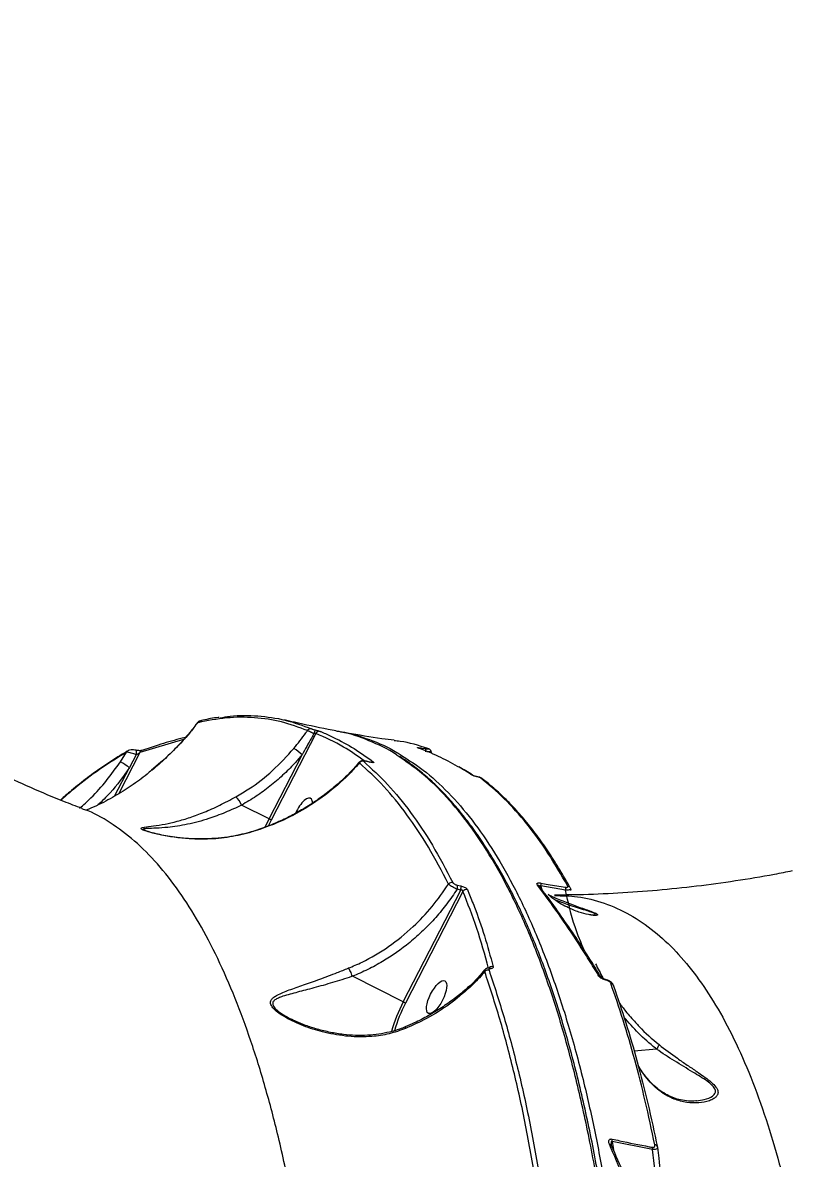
# Model space of a CAD drawing. Header units: millimetres. Extents: x -7151 to 6134, y -5040 to 5562.
# Drawn here: x -2254 to -2056.8, y -791.5 to -500.6 of the extents above; entities that cross this region are included whole.
import ezdxf

# ---------------------------------------------------------------- set-up
doc = ezdxf.new("R2010")
doc.units = ezdxf.units.MM
for name, color, linetype in [('DIKOM_ОБЪЕКТ', 7, 'Continuous'), ('DIKOM_РАЗМЕР_ЗОНА', 7, 'Continuous'), ('DIKOM_РАЗМЕР_ОБЪЕКТА', 7, 'Continuous')]:
    doc.layers.add(name, color=color, linetype=linetype)
doc.styles.add('style1', font='arial.ttf', dxfattribs={"width": 0.8})
doc.dimstyles.new('1-50', dxfattribs={"dimtxt": 300, "dimasz": 200, "dimexe": 100, "dimexo": 0, "dimgap": 100, "dimtad": 1, "dimtxsty": 'style1', "dimcen": 200, "dimclrd": 7, "dimclre": 7, "dimclrt": 7, "dimadec": 1, "dimazin": 2, "dimtfac": 1, "dimtmove": 0, "dimatfit": 2, "dimfxl": 0, "dimlwd": 25, "dimlwe": 18, "dimarcsym": 0})

# ---------------------------------------------------------------- blocks, each defined once
blk = doc.blocks.new('*D0')
at = {"layer": 'Defpoints', "color": 0, "transparency": 16777216}
for p in [(4133.55, 168.74), (-4567.47, -1241.13), (4133.55, -4153.12)]:
    blk.add_point(p, dxfattribs=at)
at = {"layer": 'DIKOM_РАЗМЕР_ОБЪЕКТА', "color": 7, "lineweight": 18, "transparency": 16777216}
for p, q in [((4133.55, 168.74), (4133.55, -4253.12)), ((-4567.47, -1241.13), (-4567.47, -4253.12))]:
    blk.add_line(p, q, dxfattribs=at)
at = {"layer": 'DIKOM_РАЗМЕР_ОБЪЕКТА', "color": 7, "lineweight": 25, "transparency": 16777216}
blk.add_line((-4367.47, -4153.12), (3933.55, -4153.12), dxfattribs=at)
at = {"layer": 'DIKOM_РАЗМЕР_ОБЪЕКТА', "color": 7, "transparency": 16777216}
for points in [[(-4367.47, -4119.79), (-4367.47, -4186.45), (-4567.47, -4153.12)], [(3933.55, -4119.79), (3933.55, -4186.45), (4133.55, -4153.12)]]:
    blk.add_solid(points, dxfattribs=at)
at = {"layer": 'DIKOM_РАЗМЕР_ОБЪЕКТА', "color": 7, "transparency": 16777216, "insert": (150.61, -3899.95), "char_height": 300, "attachment_point": 5, "style": 'style1'}
blk.add_mtext('8700', dxfattribs=at)
blk = doc.blocks.new('*D3')
at = {"layer": 'Defpoints', "color": 0, "transparency": 16777216}
for p in [(6133.55, 253.24), (-5802.46, -2467.19), (6133.55, -4939.78)]:
    blk.add_point(p, dxfattribs=at)
at = {"layer": 'DIKOM_РАЗМЕР_ЗОНА', "color": 7, "lineweight": 18, "transparency": 16777216}
for p, q in [((6133.55, 253.24), (6133.55, -5039.78)), ((-5802.46, -2467.19), (-5802.46, -5039.78))]:
    blk.add_line(p, q, dxfattribs=at)
at = {"layer": 'DIKOM_РАЗМЕР_ЗОНА', "color": 7, "lineweight": 25, "transparency": 16777216}
blk.add_line((-5602.46, -4939.78), (5933.55, -4939.78), dxfattribs=at)
at = {"layer": 'DIKOM_РАЗМЕР_ЗОНА', "color": 7, "transparency": 16777216}
for points in [[(-5602.46, -4906.44), (-5602.46, -4973.11), (-5802.46, -4939.78)], [(5933.55, -4906.44), (5933.55, -4973.11), (6133.55, -4939.78)]]:
    blk.add_solid(points, dxfattribs=at)
at = {"layer": 'DIKOM_РАЗМЕР_ЗОНА', "color": 7, "transparency": 16777216, "insert": (186.61, -4686.61), "char_height": 300, "attachment_point": 5, "style": 'style1'}
blk.add_mtext('11950', dxfattribs=at)

msp = doc.modelspace()

# ---------------------------------------------------------------- linework, layer by layer
at = {"layer": 'DIKOM_ОБЪЕКТ', "color": 7, "linetype": 'Continuous', "lineweight": 15}
for p, q in [((-2209.134, -679.904), (-2209.162, -679.858)), ((-2178.873, -682.673), (-2190.293, -704.852)), ((-2212.792, -684.217), (-2223.967, -687.558)), ((-2152.551, -686.4), (-2152.551, -686.4)), ((-2151.783, -686.391), (-2150.818, -686.529)), ((-2223.967, -687.558), (-2229.372, -698.054)), ((-2228.967, -689.922), (-2227.408, -687.472)), ((-2224.908, -688.095), (-2226.681, -691.402)), ((-2190.87, -704.547), (-2182.412, -688.122)), ((-2149.145, -687.832), (-2149.282, -687.311)), ((-2230.456, -698.735), (-2226.681, -691.402)), ((-2166.041, -689.767), (-2165.999, -689.79)), ((-2165.054, -690.016), (-2165.999, -689.79)), ((-2165.097, -689.993), (-2165.054, -690.016)), ((-2190.87, -704.547), (-2197.892, -701.02)), ((-2238.738, -702.004), (-2238.832, -701.975)), ((-2191.888, -706.663), (-2190.87, -704.547)), ((-2190.293, -704.852), (-2190.995, -706.28)), ((-2222.794, -707.44), (-2222.71, -707.483)), ((-2195.969, -708.031), (-2195.968, -708.031)), ((-2156.486, -751.413), (-2141.736, -722.769)), ((-2141.19, -723.134), (-2155.907, -751.715)), ((-2141.736, -722.769), (-2142.664, -722.569)), ((-2142.659, -721.502), (-2141.734, -721.701)), ((-2121.557, -721.795), (-2121.545, -721.812)), ((-2114.851, -722.804), (-2121.182, -721.72)), ((-2121.182, -721.72), (-2121.077, -722.454)), ((-2113.494, -722.873), (-2113.557, -722.581)), ((-2107.8, -729.154), (-2107.742, -729.149)), ((-2156.486, -751.413), (-2169.499, -744.876)), ((-2139.455, -747.378), (-2139.448, -747.372)), ((-2091.557, -763.51), (-2097.281, -764.088)), ((-2092.615, -789.261), (-2102.923, -787.152)), ((-2102.923, -787.152), (-2102.615, -789.281))]:
    msp.add_line(p, q, dxfattribs=at)
at = {"layer": 'DIKOM_ОБЪЕКТ', "color": 7, "linetype": 'Continuous', "lineweight": 15, "flags": 128}
for points in [[(-2152.724, -686.357), (-2152.571, -686.393), (-2152.551, -686.4)], [(-2224.908, -688.095), (-2224.863, -687.858), (-2224.833, -687.627), (-2224.819, -687.416), (-2224.823, -687.235), (-2224.846, -687.097), (-2224.884, -687.008), (-2224.931, -686.976)], [(-2150.169, -686.556), (-2150.028, -686.587), (-2149.988, -686.6)], [(-2195.968, -708.031), (-2195.959, -708.043), (-2195.93, -708.106)], [(-2104.558, -745.823), (-2104.595, -745.726), (-2104.645, -745.684)], [(-2102.634, -747.118), (-2102.612, -747.194), (-2102.595, -747.323)]]:
    msp.add_lwpolyline(points, dxfattribs=at)
at = {"layer": 'DIKOM_ОБЪЕКТ', "color": 7, "linetype": 'Continuous', "lineweight": 15}
for centre, radius, start, end in [((-2208.331, -680.334), 0.91, 104.69975, 151.8193), ((-2180.189, -682.426), 0.972, 77.8039, 148.27175), ((-2174.408, -683.738), 5.079, 156.87345, 168.3098), ((-2177.987, -683.075), 0.972, 79.00069, 155.59943), ((-2194.699, -701.73), 18.333, 47.92008, 56.22138), ((-2152.172, -686.763), 0.539, 355.98813, 43.74806), ((-2151.627, -687.096), 0.987, 344.99248, 35.0069), ((-2226.637, -687.852), 0.86, 121.0936, 153.82229), ((-2223.187, -687.793), 0.815, 111.28444, 163.24919), ((-2253.758, -730.699), 47.722, 55.43108, 58.70158), ((-2166.866, -690.784), 1.013, 77.91291, 145.89258), ((-2164.296, -690.92), 0.956, 78.03763, 115.65144), ((-2138.933, -694.192), 0.849, 56.96003, 82.59025), ((-2136.774, -694.928), 0.884, 51.49812, 82.26334), ((-2202.956, -703), 5.437, 21.3583, 49.10811), ((-2196.941, -716.746), 13.626, 60.79892, 63.5426), ((-2144.008, -721.96), 1.109, 77.96403, 140.34099), ((-2122.742, -721.436), 1.585, 349.66317, 16.5029), ((-2144.254, -722.028), 1.679, 341.1939, 18.24288), ((-2143.329, -722.232), 1.681, 341.35451, 18.38962), ((-2140.277, -723.753), 1.103, 77.42611, 145.87113), ((-2122.158, -722.263), 0.761, 37.86516, 84.45759), ((-2116.423, -722.546), 1.593, 350.71048, 17.50951), ((-2114.399, -722.621), 0.844, 28.50348, 82.79749), ((-2134.735, -744.428), 1.168, 77.9459, 137.10137), ((-2133.695, -743.522), 1.133, 75.84677, 142.51282), ((-2134.424, -743.217), 0.476, 38.73325, 87.98252), ((-2139.137, -747.534), 0.353, 153.86853, 215.76172), ((-2106.342, -745.517), 0.714, 32.59551, 87.78925), ((-2103.377, -747.405), 0.796, 21.12545, 84.2033), ((-2121.46, -769.569), 39.452, 152.59976, 164.49519), ((-2121.941, -769.33), 38.262, 152.5884, 164.02373), ((-2163.901, -766.325), 16.654, 61.31529, 63.56012), ((-2103.618, -788.534), 0.63, 27.58099, 92.47054), ((-2105.144, -786.764), 2.254, 350.10112, 4.77081), ((-2092.035, -788.741), 0.721, 4.96663, 86.84304), ((-2094.802, -788.936), 2.211, 351.55994, 6.54459)]:
    msp.add_arc(centre, radius, start, end, dxfattribs=at)
for start_param, end_param in [(2.9597107, 4.8134048), (2.5263926, 2.9597107)]:
    msp.add_ellipse((-2182.353, -703.426), major_axis=(-2.118, -4.155), ratio=0.3666354, start_param=start_param, end_param=end_param, dxfattribs=at)
msp.add_ellipse((-2147.923, -750.205), major_axis=(-2.118, -4.155), ratio=0.3666354, dxfattribs=at)
for points, knots in [([(-2209.134, -679.904), (-2209.748, -680.686), (-2211.927, -683.46), (-2215.747, -687.664), (-2219.369, -690.718), (-2220.998, -692.092)], [0, 0, 0, 0, 0.17760945, 0.63001485, 1, 1, 1, 1]), ([(-2209.189, -679.838), (-2209.846, -680.701), (-2211.414, -682.761), (-2214.167, -685.841), (-2217.409, -689.043), (-2219.668, -691.118), (-2220.891, -692.064), (-2220.906, -692.075)], [0, 0, 0, 0, 0.1945199, 0.4643201, 0.7317125, 0.9966859, 1, 1, 1, 1]), ([(-2208.561, -679.463), (-2208.599, -679.47), (-2208.722, -679.492), (-2208.96, -679.612), (-2209.104, -679.769), (-2209.174, -679.846)], [0, 0, 0, 0, 0.1886263, 0.6039739, 1, 1, 1, 1]), ([(-2181.016, -681.915), (-2183.228, -681.102), (-2187.653, -679.475), (-2194.595, -678.473), (-2201.737, -678.45), (-2206.668, -679.419), (-2209.134, -679.904)], [0, 0, 0, 0, 0.2486157, 0.4972311, 0.7486154, 1, 1, 1, 1]), ([(-2203.689, -678.536), (-2203.766, -678.544), (-2205.124, -678.687), (-2206.744, -678.996), (-2208.302, -679.412), (-2208.551, -679.478)], [0, 0, 0, 0, 0.0478948, 0.8473618, 1, 1, 1, 1]), ([(-2203.38, -678.665), (-2202.535, -678.512), (-2199.255, -677.916), (-2193.693, -678.051), (-2186.703, -678.997), (-2182.224, -680.65), (-2179.984, -681.476)], [0, 0, 0, 0, 0.1029213, 0.3997453, 0.6998731, 1, 1, 1, 1]), ([(-2173.704, -682.01), (-2174.387, -681.88), (-2177.979, -681.197), (-2182.416, -680.282), (-2186.08, -679.39), (-2186.938, -679.181)], [0, 0, 0, 0, 0.1523937, 0.8013331, 1, 1, 1, 1]), ([(-2184.505, -686.491), (-2183.462, -685.195), (-2182.257, -683.7), (-2181.162, -682.125), (-2181.016, -681.915)], [0, 0, 0, 0, 0.86661875, 1, 1, 1, 1]), ([(-2179.382, -682.709), (-2179.587, -683.083), (-2180.58, -684.896), (-2181.602, -686.695), (-2182.412, -688.122)], [0, 0, 0, 0, 0.20609, 1, 1, 1, 1]), ([(-2179.382, -682.709), (-2179.591, -682.615), (-2180.009, -682.426), (-2180.541, -682.169), (-2180.87, -682), (-2180.979, -681.937), (-2181.016, -681.915)], [0, 0, 0, 0, 0.2866054, 0.5731566, 0.8569916, 1, 1, 1, 1]), ([(-2179.984, -681.476), (-2179.969, -681.483), (-2179.913, -681.505), (-2179.74, -681.561), (-2179.437, -681.65), (-2179.198, -681.712), (-2179.079, -681.744)], [0, 0, 0, 0, 0.1087455, 0.3985359, 0.6997816, 1, 1, 1, 1]), ([(-2178.873, -682.673), (-2178.88, -682.673), (-2178.913, -682.67), (-2179.011, -682.672), (-2179.183, -682.685), (-2179.315, -682.701), (-2179.382, -682.709)], [0, 0, 0, 0, 0.08035709, 0.36691394, 0.67629761, 1, 1, 1, 1]), ([(-2179.079, -681.744), (-2178.911, -681.788), (-2178.574, -681.876), (-2178.145, -682.001), (-2177.905, -682.08), (-2177.821, -682.113), (-2177.802, -682.121)], [0, 0, 0, 0, 0.3053546, 0.6113598, 0.9124915, 1, 1, 1, 1]), ([(-2166.452, -689.684), (-2168.201, -688.444), (-2172.116, -685.669), (-2176.466, -683.74), (-2178.873, -682.673)], [0, 0, 0, 0, 0.4466386, 1, 1, 1, 1]), ([(-2177.802, -682.121), (-2177.567, -682.217), (-2176.396, -682.701), (-2173.427, -684.056), (-2169.018, -686.44), (-2165.739, -688.803), (-2164.098, -689.985)], [0, 0, 0, 0, 0.0480625, 0.2403227, 0.6198818, 1, 1, 1, 1]), ([(-2157.763, -688.487), (-2157.92, -688.372), (-2160.325, -686.602), (-2165.279, -684.481), (-2170.452, -682.471), (-2173.354, -682.14), (-2173.719, -682.099)], [0, 0, 0, 0, 0.0313218, 0.4829089, 0.9348651, 1, 1, 1, 1]), ([(-2172.556, -682.257), (-2172.514, -682.261), (-2169.959, -682.482), (-2165.128, -684.213), (-2159.961, -686.216), (-2157.334, -688.025), (-2156.952, -688.288)], [0, 0, 0, 0, 0.0076894, 0.4645133, 0.9220694, 1, 1, 1, 1]), ([(-2158.794, -684.413), (-2159.837, -684.281), (-2163.849, -683.77), (-2168.275, -683.018), (-2171.654, -682.394), (-2172.075, -682.316)], [0, 0, 0, 0, 0.2351891, 0.9047527, 1, 1, 1, 1]), ([(-2238.8, -701.885), (-2240.359, -701.293), (-2244.826, -699.595), (-2252.01, -696.555), (-2260.371, -692.764), (-2267.323, -689.394), (-2271.41, -687.216), (-2272.837, -686.456)], [0, 0, 0, 0, 0.1306827, 0.3742472, 0.6197291, 0.8672313, 1, 1, 1, 1]), ([(-2212.348, -683.714), (-2212.849, -683.833), (-2215.12, -684.371), (-2218.825, -685.464), (-2222.072, -686.575), (-2223.477, -687.056)], [0, 0, 0, 0, 0.1383005, 0.6269682, 1, 1, 1, 1]), ([(-2199.397, -698.89), (-2198.268, -698.227), (-2194.958, -696.283), (-2189.776, -692.311), (-2186.277, -688.447), (-2184.505, -686.491)], [0, 0, 0, 0, 0.2035367, 0.5968477, 1, 1, 1, 1]), ([(-2150.169, -686.556), (-2152.505, -685.762), (-2155.331, -684.801), (-2158.296, -684.589), (-2158.811, -684.552)], [0, 0, 0, 0, 0.8263633, 1, 1, 1, 1]), ([(-2152.724, -686.357), (-2152.765, -686.339), (-2152.848, -686.303), (-2152.762, -686.285), (-2152.523, -686.298), (-2152.181, -686.335), (-2151.909, -686.373), (-2151.783, -686.391)], [0, 0, 0, 0, 0.2131255, 0.4264618, 0.6306192, 0.8289037, 1, 1, 1, 1]), ([(-2142.534, -691.105), (-2144.177, -690.201), (-2147.584, -688.325), (-2150.97, -687.028), (-2152.724, -686.357)], [0, 0, 0, 0, 0.4820569, 1, 1, 1, 1]), ([(-2150.818, -686.529), (-2150.732, -686.541), (-2150.552, -686.566), (-2150.324, -686.589), (-2150.165, -686.597), (-2150.1, -686.587), (-2150.146, -686.566), (-2150.169, -686.556)], [0, 0, 0, 0, 0.1798149, 0.3800543, 0.5811911, 0.7906616, 1, 1, 1, 1]), ([(-2227.214, -687.228), (-2227.858, -687.596), (-2229.862, -688.742), (-2233.252, -690.99), (-2237.383, -693.968), (-2241.085, -696.87), (-2243.415, -698.899), (-2244.355, -699.717)], [0, 0, 0, 0, 0.1140296, 0.3548168, 0.5958437, 0.8370123, 1, 1, 1, 1]), ([(-2227.408, -687.472), (-2229.463, -688.735), (-2233.571, -691.261), (-2239.195, -695.399), (-2242.771, -698.484), (-2244.25, -699.761)], [0, 0, 0, 0, 0.369579, 0.7391606, 1, 1, 1, 1]), ([(-2224.908, -688.095), (-2225.125, -688.017), (-2225.56, -687.862), (-2226.225, -687.665), (-2226.808, -687.524), (-2227.217, -687.459), (-2227.353, -687.468), (-2227.408, -687.472)], [0, 0, 0, 0, 0.20971356, 0.41937599, 0.63349347, 0.85012211, 1, 1, 1, 1]), ([(-2224.931, -686.978), (-2224.957, -686.972), (-2225.174, -686.924), (-2225.635, -686.874), (-2226.305, -686.882), (-2226.773, -686.916), (-2227.034, -687.102), (-2227.073, -687.129)], [0, 0, 0, 0, 0.03464, 0.2897724, 0.5613954, 0.9347721, 1, 1, 1, 1]), ([(-2223.471, -687.029), (-2223.474, -687.03), (-2223.48, -687.032), (-2223.574, -687.051), (-2223.758, -687.069), (-2224.08, -687.076), (-2224.48, -687.048), (-2224.788, -687.007), (-2224.917, -686.978), (-2224.928, -686.975)], [0, 0, 0, 0, 0.0786564, 0.1847541, 0.3378594, 0.5372797, 0.7760855, 0.9801524, 1, 1, 1, 1]), ([(-2223.967, -687.558), (-2224.039, -687.623), (-2224.174, -687.746), (-2224.422, -687.9), (-2224.665, -688.023), (-2224.83, -688.072), (-2224.908, -688.095)], [0, 0, 0, 0, 0.2952162, 0.5578978, 0.7905196, 1, 1, 1, 1]), ([(-2182.412, -688.122), (-2183.051, -688.869), (-2184.623, -690.707), (-2187.348, -693.423), (-2190.628, -696.239), (-2194.134, -698.815), (-2196.639, -700.285), (-2197.892, -701.02)], [0, 0, 0, 0, 0.1444237, 0.3552607, 0.5660749, 0.7830421, 1, 1, 1, 1]), ([(-2105.02, -1022.017), (-2104.553, -1017.586), (-2103.295, -1005.651), (-2101.62, -986.415), (-2100.112, -964.459), (-2099.064, -942.696), (-2098.49, -921.209), (-2098.405, -900.081), (-2098.811, -879.776), (-2099.696, -860.347), (-2101.034, -841.821), (-2102.851, -823.899), (-2105.158, -806.669), (-2107.96, -790.21), (-2111.196, -774.884), (-2114.843, -760.716), (-2118.872, -747.708), (-2123.349, -735.647), (-2128.277, -724.617), (-2133.651, -714.684), (-2139.349, -706.057), (-2145.354, -698.773), (-2151.451, -692.808), (-2155.712, -689.891), (-2157.763, -688.487)], [0, 0, 0, 0, 0.0270966, 0.0729979, 0.1189346, 0.1648359, 0.2120703, 0.2593435, 0.306578, 0.3524792, 0.3984158, 0.4443173, 0.4915518, 0.5388248, 0.5860596, 0.6319602, 0.6778962, 0.723797, 0.7710311, 0.8183034, 0.8655372, 0.9114387, 0.9573748, 1, 1, 1, 1]), ([(-2097.909, -896.145), (-2097.932, -894.298), (-2097.996, -889.107), (-2098.229, -880.733), (-2098.594, -871.029), (-2099.078, -861.52), (-2099.673, -852.222), (-2100.38, -843.143), (-2101.198, -834.277), (-2102.127, -825.621), (-2103.169, -817.171), (-2104.322, -808.925), (-2105.587, -800.881), (-2106.966, -793.037), (-2108.458, -785.39), (-2110.062, -777.943), (-2111.778, -770.714), (-2113.596, -763.732), (-2115.511, -757.025), (-2117.522, -750.6), (-2119.627, -744.451), (-2121.83, -738.578), (-2124.13, -732.976), (-2126.527, -727.645), (-2129.023, -722.582), (-2131.619, -717.788), (-2134.315, -713.261), (-2137.114, -709.002), (-2140.008, -705.018), (-2142.988, -701.325), (-2146.045, -697.942), (-2149.168, -694.868), (-2152.365, -692.124), (-2155.12, -690.015), (-2156.839, -688.942), (-2157.442, -688.566)], [0, 0, 0, 0, 0.0173391, 0.0487135, 0.0801577, 0.1114969, 0.1426816, 0.1737485, 0.2047322, 0.2356691, 0.2665944, 0.2975397, 0.3285325, 0.3596082, 0.3908019, 0.4221487, 0.4536235, 0.4850582, 0.5163219, 0.5474592, 0.5785046, 0.6094949, 0.6404637, 0.6714456, 0.7024639, 0.7335529, 0.7647453, 0.7960746, 0.8275514, 0.8590139, 0.8903156, 0.9214506, 0.9524476, 0.9833327, 1, 1, 1, 1]), ([(-2156.952, -688.288), (-2155.068, -689.478), (-2150.919, -692.1), (-2144.873, -697.673), (-2138.771, -704.696), (-2133.036, -713.019), (-2127.657, -722.555), (-2122.652, -733.278), (-2118.043, -745.132), (-2113.851, -758.063), (-2110.271, -771.394), (-2107.238, -784.948), (-2104.688, -798.559), (-2102.472, -812.897), (-2100.601, -827.897), (-2099.087, -843.419), (-2097.936, -859.425), (-2097.198, -874.125), (-2096.935, -883.64), (-2096.828, -887.517)], [0, 0, 0, 0, 0.0539489, 0.1188682, 0.1835842, 0.2482996, 0.3132194, 0.3782427, 0.4432663, 0.5081856, 0.5729014, 0.6285527, 0.6844995, 0.7405124, 0.7965251, 0.8524721, 0.9073623, 0.9622523, 1, 1, 1, 1]), ([(-2149.324, -687.322), (-2149.32, -687.322), (-2149.284, -687.318), (-2149.436, -687.319), (-2149.781, -687.326), (-2150.127, -687.336), (-2150.33, -687.342), (-2150.333, -687.342)], [0, 0, 0, 0, 0.0508892, 0.3674944, 0.6808788, 0.9942425, 1, 1, 1, 1]), ([(-2149.313, -687.318), (-2149.341, -687.233), (-2149.394, -687.069), (-2149.545, -686.876), (-2149.704, -686.738), (-2149.852, -686.655), (-2149.943, -686.615), (-2149.982, -686.603), (-2149.989, -686.601)], [0, 0, 0, 0, 0.2461465, 0.4721832, 0.6662946, 0.8309735, 0.9706728, 1, 1, 1, 1]), ([(-2239.425, -701.833), (-2238.442, -700.942), (-2236.002, -698.732), (-2232.428, -694.795), (-2230.125, -691.552), (-2228.967, -689.922)], [0, 0, 0, 0, 0.2512821, 0.6234886, 1, 1, 1, 1]), ([(-2220.998, -692.092), (-2221.376, -692.43), (-2222.984, -693.869), (-2226.164, -696.083), (-2230.461, -698.806), (-2234.328, -700.899), (-2236.83, -701.934), (-2237.717, -702.301)], [0, 0, 0, 0, 0.0785853, 0.3349216, 0.5912154, 0.8551427, 1, 1, 1, 1]), ([(-2226.681, -691.402), (-2228.239, -693.643), (-2230.641, -697.094), (-2233.659, -699.972), (-2234.717, -700.982)], [0, 0, 0, 0, 0.649187, 1, 1, 1, 1]), ([(-2167.749, -689.998), (-2168.099, -690.418), (-2169.292, -691.847), (-2171.578, -694.119), (-2174.581, -696.797), (-2177.8, -699.268), (-2181.182, -701.519), (-2184.706, -703.53), (-2188.345, -705.3), (-2192.096, -706.79), (-2194.65, -707.687), (-2195.958, -708.024), (-2195.969, -708.026)], [0, 0, 0, 0, 0.0498285, 0.1696786, 0.2895364, 0.409403, 0.5291019, 0.6471907, 0.7648286, 0.8821468, 0.9990262, 1, 1, 1, 1]), ([(-2167.705, -690.216), (-2168.404, -690.996), (-2170.817, -693.687), (-2175.564, -697.922), (-2182.003, -702.284), (-2188.844, -705.79), (-2193.552, -707.329), (-2195.93, -708.106)], [0, 0, 0, 0, 0.0953062, 0.3289436, 0.56801, 0.7817947, 1, 1, 1, 1]), ([(-2167.705, -690.216), (-2167.745, -690.141), (-2167.79, -690.056), (-2167.725, -690.03), (-2167.717, -690.027)], [0, 0, 0, 0, 0.8858134, 1, 1, 1, 1]), ([(-2166.039, -689.771), (-2166.186, -689.738), (-2166.553, -689.656), (-2166.933, -689.616), (-2167.357, -689.729), (-2167.598, -689.864), (-2167.687, -689.989), (-2167.712, -690.024)], [0, 0, 0, 0, 0.2375527, 0.5923444, 0.7671385, 0.9350821, 1, 1, 1, 1]), ([(-2144.862, -721.253), (-2146.558, -718.019), (-2149.949, -711.552), (-2155.513, -703.275), (-2161.391, -695.978), (-2165.6, -692.137), (-2167.705, -690.216)], [0, 0, 0, 0, 0.2484755, 0.4969528, 0.7484767, 1, 1, 1, 1]), ([(-2165.999, -689.79), (-2166.083, -689.771), (-2166.26, -689.731), (-2166.485, -689.698), (-2166.646, -689.694), (-2166.716, -689.725), (-2166.675, -689.771), (-2166.654, -689.794)], [0, 0, 0, 0, 0.1796988, 0.3800511, 0.581175, 0.7907634, 1, 1, 1, 1]), ([(-2166.654, -689.794), (-2164.572, -691.693), (-2160.407, -695.491), (-2154.537, -702.746), (-2148.936, -711.047), (-2145.497, -717.6), (-2143.777, -720.876)], [0, 0, 0, 0, 0.2484757, 0.4969541, 0.7484768, 1, 1, 1, 1]), ([(-2165.097, -689.992), (-2165.318, -689.94), (-2165.633, -689.866), (-2165.947, -689.789), (-2166.041, -689.766)], [0, 0, 0, 0, 0.7001459, 1, 1, 1, 1]), ([(-2164.973, -690.021), (-2164.974, -690.021), (-2165.01, -690.014), (-2165.056, -690.002), (-2165.101, -689.99)], [0, 0, 0, 0, 0.0262661, 1, 1, 1, 1]), ([(-2164.098, -689.985), (-2164.061, -690.022), (-2163.986, -690.095), (-2164.081, -690.149), (-2164.323, -690.15), (-2164.663, -690.103), (-2164.93, -690.044), (-2165.054, -690.016)], [0, 0, 0, 0, 0.2131126, 0.4264423, 0.6305643, 0.828816, 1, 1, 1, 1]), ([(-2164.485, -690.098), (-2164.487, -690.098), (-2164.494, -690.098), (-2164.569, -690.093), (-2164.724, -690.072), (-2164.883, -690.039), (-2164.973, -690.021)], [0, 0, 0, 0, 0.14087355, 0.35233017, 0.63163354, 1, 1, 1, 1]), ([(-2138.824, -693.35), (-2139.047, -693.207), (-2140.165, -692.489), (-2141.404, -691.691), (-2142.415, -691.167), (-2142.534, -691.105)], [0, 0, 0, 0, 0.1806162, 0.9031356, 1, 1, 1, 1]), ([(-2138.473, -693.482), (-2138.543, -693.434), (-2139.794, -692.578), (-2141.044, -691.87), (-2142.225, -691.202)], [0, 0, 0, 0, 0.0557613, 1, 1, 1, 1]), ([(-2137.553, -693.758), (-2137.723, -693.719), (-2138.062, -693.643), (-2138.489, -693.509), (-2138.725, -693.41), (-2138.806, -693.361), (-2138.824, -693.35)], [0, 0, 0, 0, 0.30554988, 0.61146848, 0.91252047, 1, 1, 1, 1]), ([(-2137.54, -693.745), (-2137.581, -693.737), (-2137.775, -693.698), (-2138.07, -693.621), (-2138.335, -693.535), (-2138.458, -693.486), (-2138.496, -693.465), (-2138.478, -693.476), (-2138.471, -693.48)], [0, 0, 0, 0, 0.0841525, 0.39379, 0.6304486, 0.7993866, 0.9116648, 1, 1, 1, 1]), ([(-2136.235, -694.229), (-2136.293, -694.188), (-2136.439, -694.085), (-2136.735, -693.961), (-2137.172, -693.823), (-2137.547, -693.746), (-2137.715, -693.712)], [0, 0, 0, 0, 0.1388093, 0.3534812, 0.7101612, 1, 1, 1, 1]), ([(-2136.655, -694.051), (-2136.669, -694.042), (-2136.721, -694.005), (-2136.891, -693.933), (-2137.192, -693.839), (-2137.433, -693.785), (-2137.553, -693.758)], [0, 0, 0, 0, 0.1085578, 0.3984295, 0.6996211, 1, 1, 1, 1]), ([(-2114.293, -721.784), (-2115.971, -718.877), (-2119.328, -713.062), (-2124.787, -705.654), (-2130.527, -699.15), (-2134.612, -695.751), (-2136.655, -694.051)], [0, 0, 0, 0, 0.24861711, 0.49723337, 0.74861766, 1, 1, 1, 1]), ([(-2113.672, -722.225), (-2114.431, -720.861), (-2116.069, -717.919), (-2118.696, -713.747), (-2121.526, -709.643), (-2124.439, -705.849), (-2127.433, -702.353), (-2130.513, -699.163), (-2133.445, -696.441), (-2135.387, -694.924), (-2136.242, -694.256)], [0, 0, 0, 0, 0.1133801, 0.2445709, 0.3756031, 0.506214, 0.6364422, 0.7667093, 0.8973112, 1, 1, 1, 1]), ([(-2195.93, -708.106), (-2197.826, -708.559), (-2201.618, -709.465), (-2206.815, -709.796), (-2211.347, -709.682), (-2215.194, -709.292), (-2218.634, -708.694), (-2221.301, -708.036), (-2222.936, -707.499), (-2223.668, -707.132), (-2223.719, -706.91), (-2223.378, -706.766), (-2222.449, -706.597), (-2220.565, -706.371), (-2217.627, -705.934), (-2214.471, -705.214), (-2211.112, -704.219), (-2207.466, -702.866), (-2203.566, -701.122), (-2200.785, -699.633), (-2199.397, -698.89)], [0, 0, 0, 0, 0.0831724, 0.1664525, 0.2235476, 0.2807563, 0.3376258, 0.384007, 0.4157982, 0.4428527, 0.4698407, 0.4942468, 0.5187244, 0.589427, 0.6603977, 0.72708, 0.7939453, 0.8605145, 0.9303326, 1, 1, 1, 1]), ([(-2197.892, -701.02), (-2199.309, -701.679), (-2202.191, -703.02), (-2206.877, -704.718), (-2211.885, -706.051), (-2216.335, -706.713), (-2219.78, -706.957), (-2222.008, -707.003), (-2223.027, -707.105), (-2223.162, -707.264), (-2222.873, -707.402), (-2222.794, -707.44)], [0, 0, 0, 0, 0.1264324, 0.257101, 0.4385609, 0.6253032, 0.7433064, 0.8632936, 0.9419849, 0.984159, 1, 1, 1, 1]), ([(-2175.839, -953.371), (-2175.646, -947.422), (-2175.26, -935.522), (-2175.12, -918.046), (-2175.306, -900.887), (-2175.872, -883.531), (-2176.852, -866.129), (-2178.288, -848.807), (-2180.159, -832.028), (-2182.476, -815.878), (-2185.239, -800.436), (-2188.352, -786.2), (-2191.778, -773.166), (-2195.477, -761.303), (-2199.543, -750.278), (-2203.978, -740.169), (-2208.772, -731.039), (-2213.931, -722.915), (-2219.449, -715.894), (-2225.342, -709.967), (-2231.557, -705.428), (-2236.048, -702.813), (-2238.512, -702.072), (-2238.738, -702.004)], [0, 0, 0, 0, 0.045117, 0.090234, 0.1358002, 0.1813661, 0.2317386, 0.2821497, 0.3325215, 0.3843778, 0.4362773, 0.4881333, 0.5369208, 0.5857449, 0.6345319, 0.6847267, 0.7349623, 0.7851571, 0.8371672, 0.8891776, 0.9419351, 0.9946925, 1, 1, 1, 1]), ([(-2219.269, -708.485), (-2219.628, -708.404), (-2220.403, -708.23), (-2221.402, -707.954), (-2222.195, -707.699), (-2222.633, -707.537), (-2222.817, -707.445), (-2222.802, -707.454), (-2222.801, -707.455)], [0, 0, 0, 0, 0.2202395, 0.4755392, 0.6943007, 0.8653151, 0.9890262, 1, 1, 1, 1]), ([(-2195.971, -708.012), (-2196.789, -708.236), (-2198.6, -708.733), (-2201.518, -709.244), (-2204.731, -709.599), (-2208.093, -709.727), (-2211.337, -709.625), (-2214.273, -709.355), (-2216.723, -708.999), (-2218.352, -708.701), (-2219.133, -708.517), (-2219.269, -708.485)], [0, 0, 0, 0, 0.10511079, 0.23299515, 0.36736347, 0.50814638, 0.65516065, 0.77794571, 0.88398225, 0.97976092, 1, 1, 1, 1]), ([(-2056.768, -717.884), (-2058.296, -718.195), (-2063.132, -719.176), (-2071.315, -720.498), (-2081.318, -721.863), (-2091.363, -722.904), (-2101.44, -723.624), (-2110.212, -724.02), (-2115.623, -724.047), (-2117.665, -724.057)], [0, 0, 0, 0, 0.0758298, 0.2398934, 0.4043778, 0.5692232, 0.7343594, 0.8997275, 1, 1, 1, 1]), ([(-2170.557, -742.799), (-2169.366, -742.292), (-2165.788, -740.769), (-2160.078, -737.367), (-2154.097, -732.523), (-2148.935, -727.115), (-2146.227, -723.218), (-2144.862, -721.253)], [0, 0, 0, 0, 0.1161159, 0.3488606, 0.587352, 0.7918593, 1, 1, 1, 1]), ([(-2142.664, -722.569), (-2142.862, -722.482), (-2143.259, -722.309), (-2143.86, -721.985), (-2144.375, -721.664), (-2144.705, -721.414), (-2144.821, -721.295), (-2144.862, -721.253)], [0, 0, 0, 0, 0.2222372, 0.4447504, 0.6638354, 0.8807252, 1, 1, 1, 1]), ([(-2143.777, -720.876), (-2143.756, -720.91), (-2143.706, -720.99), (-2143.543, -721.133), (-2143.289, -721.285), (-2142.976, -721.421), (-2142.764, -721.475), (-2142.659, -721.502)], [0, 0, 0, 0, 0.1488652, 0.3486083, 0.5574065, 0.778998, 1, 1, 1, 1]), ([(-2122.085, -721.505), (-2122.147, -721.397), (-2122.25, -721.218), (-2122.134, -721.031), (-2121.888, -720.943), (-2121.555, -720.935), (-2121.321, -720.97), (-2121.222, -720.985)], [0, 0, 0, 0, 0.30385142, 0.50235025, 0.70166611, 0.87336325, 1, 1, 1, 1]), ([(-2121.222, -720.985), (-2120.592, -721.098), (-2118.487, -721.475), (-2116.38, -721.823), (-2114.904, -722.067)], [0, 0, 0, 0, 0.29961777, 1, 1, 1, 1]), ([(-2142.664, -722.569), (-2143.513, -723.819), (-2145.212, -726.319), (-2148.129, -729.841), (-2151.312, -733.164), (-2155.746, -737.113), (-2160.53, -740.466), (-2165.536, -743.205), (-2168.178, -744.319), (-2169.499, -744.876)], [0, 0, 0, 0, 0.1264458, 0.2528995, 0.3828654, 0.5128399, 0.7531099, 0.8765623, 1, 1, 1, 1]), ([(-2141.19, -723.134), (-2141.191, -723.09), (-2141.192, -723.004), (-2141.254, -722.891), (-2141.332, -722.826), (-2141.412, -722.786), (-2141.481, -722.766), (-2141.599, -722.751), (-2141.676, -722.761), (-2141.736, -722.769)], [0, 0, 0, 0, 0.2066621, 0.4048287, 0.539312, 0.5904425, 0.7289687, 0.7854412, 1, 1, 1, 1]), ([(-2141.734, -721.701), (-2141.58, -721.74), (-2141.272, -721.818), (-2140.814, -722.014), (-2140.432, -722.239), (-2140.156, -722.471), (-2140.075, -722.61), (-2140.037, -722.677)], [0, 0, 0, 0, 0.2064933, 0.4134888, 0.6142692, 0.8135023, 1, 1, 1, 1]), ([(-2134.594, -742.832), (-2135.551, -739.35), (-2137.465, -732.375), (-2139.947, -726.217), (-2141.19, -723.134)], [0, 0, 0, 0, 0.4993536, 1, 1, 1, 1]), ([(-2140.037, -722.677), (-2139.913, -722.967), (-2139.296, -724.42), (-2137.764, -728.265), (-2135.594, -734.437), (-2134.144, -739.76), (-2133.418, -742.423)], [0, 0, 0, 0, 0.0480595, 0.2403215, 0.6198808, 1, 1, 1, 1]), ([(-2106.315, -744.804), (-2106.529, -744.451), (-2107.601, -742.684), (-2110.399, -738.183), (-2114.74, -731.58), (-2118.933, -725.662), (-2121.39, -722.421), (-2122.085, -721.505)], [0, 0, 0, 0, 0.0413727, 0.20687212, 0.53815489, 0.86943275, 1, 1, 1, 1]), ([(-2105.745, -745.151), (-2106.786, -743.444), (-2109.074, -739.693), (-2112.64, -734.226), (-2116.43, -728.723), (-2119.404, -724.594), (-2121.12, -722.394), (-2121.562, -721.827)], [0, 0, 0, 0, 0.2003223, 0.4402645, 0.6792735, 0.9173722, 1, 1, 1, 1]), ([(-2121.182, -721.72), (-2121.217, -721.699), (-2121.274, -721.664), (-2121.351, -721.65), (-2121.407, -721.661), (-2121.451, -721.696), (-2121.49, -721.786), (-2121.502, -721.9), (-2121.478, -721.996), (-2121.471, -722.026)], [0, 0, 0, 0, 0.148713, 0.2481479, 0.3271888, 0.4341249, 0.5651599, 0.8670911, 1, 1, 1, 1]), ([(-2108.418, -729.167), (-2109.174, -729.025), (-2110.749, -728.728), (-2113.873, -727.513), (-2116.754, -726.038), (-2118.688, -724.487), (-2119.35, -723.956)], [0, 0, 0, 0, 0.2452347, 0.5107495, 0.8326183, 1, 1, 1, 1]), ([(-2118.81, -724.152), (-2118.64, -724.235), (-2117.279, -724.904), (-2114.685, -725.934), (-2111.447, -727.153), (-2108.821, -728.034), (-2107.785, -728.446), (-2107.357, -728.616)], [0, 0, 0, 0, 0.0410791, 0.3300217, 0.6171098, 0.8416655, 1, 1, 1, 1]), ([(-2117.694, -724.186), (-2115.719, -724.22), (-2111.36, -724.294), (-2104.917, -725.96), (-2098.336, -728.898), (-2092.191, -733.095), (-2086.501, -738.394), (-2081.254, -744.691), (-2076.295, -752.142), (-2071.649, -760.769), (-2067.336, -770.566), (-2063.467, -781.25), (-2060.034, -792.739), (-2057.02, -804.937), (-2054.349, -818.103), (-2052.051, -832.249), (-2050.103, -847.284), (-2049.146, -857.953), (-2048.668, -863.285)], [0, 0, 0, 0, 0.0539812, 0.1191344, 0.1852239, 0.251313, 0.3133854, 0.3755069, 0.4375799, 0.5014611, 0.5653947, 0.6292771, 0.6902268, 0.751221, 0.8121711, 0.8747648, 0.9374057, 1, 1, 1, 1]), ([(-2114.904, -722.067), (-2114.848, -722.075), (-2114.706, -722.094), (-2114.492, -722.091), (-2114.322, -722.037), (-2114.239, -721.931), (-2114.274, -721.836), (-2114.293, -721.784)], [0, 0, 0, 0, 0.120604, 0.3075877, 0.5229329, 0.7374711, 1, 1, 1, 1]), ([(-2113.557, -722.581), (-2113.548, -722.598), (-2113.52, -722.653), (-2113.721, -722.727), (-2114.127, -722.787), (-2114.548, -722.805), (-2114.799, -722.804), (-2114.851, -722.804)], [0, 0, 0, 0, 0.1302411, 0.410794, 0.6778104, 0.9330706, 1, 1, 1, 1]), ([(-2110.019, -738.31), (-2110.881, -736.29), (-2113.019, -731.279), (-2114.166, -725.971), (-2114.851, -722.804)], [0, 0, 0, 0, 0.4032192, 1, 1, 1, 1]), ([(-2113.542, -722.577), (-2113.546, -722.538), (-2113.558, -722.403), (-2113.624, -722.291), (-2113.67, -722.211)], [0, 0, 0, 0, 0.2867337, 1, 1, 1, 1]), ([(-2107.742, -729.149), (-2107.593, -729.147), (-2107.348, -729.142), (-2107.219, -729.025), (-2107.344, -728.828), (-2108.279, -728.436), (-2109.825, -727.937), (-2111.794, -727.323), (-2114.451, -726.48), (-2116.41, -725.741), (-2117.628, -725.282)], [0, 0, 0, 0, 0.0719829, 0.1176336, 0.2297311, 0.3326631, 0.4570371, 0.6057231, 0.7549368, 1, 1, 1, 1]), ([(-2107.706, -729.188), (-2107.705, -729.187), (-2107.675, -729.183), (-2107.812, -729.193), (-2108.129, -729.177), (-2108.493, -729.125), (-2108.713, -729.094)], [0, 0, 0, 0, 0.0065017, 0.23956573, 0.54015929, 1, 1, 1, 1]), ([(-2107.357, -728.616), (-2107.069, -728.761), (-2106.474, -729.061), (-2106.69, -729.263), (-2107.337, -729.291), (-2107.929, -729.282), (-2108.354, -729.182), (-2108.418, -729.167)], [0, 0, 0, 0, 0.2370441, 0.4907932, 0.724261, 0.9584548, 1, 1, 1, 1]), ([(-2107.167, -741.656), (-2106.582, -742.881), (-2105.95, -744.202), (-2105.175, -745.442), (-2105.118, -745.533)], [0, 0, 0, 0, 0.9266454, 1, 1, 1, 1]), ([(-2155.861, -758.243), (-2157.268, -758.74), (-2160.084, -759.737), (-2165.055, -760.442), (-2170.592, -760.398), (-2176.279, -759.438), (-2181.495, -757.87), (-2185.179, -756.236), (-2187.642, -754.807), (-2189.079, -753.778), (-2190.205, -752.659), (-2190.615, -751.607), (-2190.304, -750.806), (-2189.646, -750.193), (-2188.243, -749.369), (-2185.768, -748.374), (-2182.026, -747.111), (-2177.907, -745.632), (-2174.016, -744.176), (-2171.506, -743.177), (-2170.557, -742.799)], [0, 0, 0, 0, 0.0640613, 0.1282353, 0.2170719, 0.3060342, 0.3833459, 0.4604832, 0.4901588, 0.5197404, 0.5505464, 0.5816402, 0.6087121, 0.634244, 0.6598502, 0.7316551, 0.8037014, 0.8790148, 0.9542816, 1, 1, 1, 1]), ([(-2169.505, -744.87), (-2169.575, -744.66), (-2169.717, -744.24), (-2170, -743.626), (-2170.27, -743.156), (-2170.456, -742.908), (-2170.539, -742.818), (-2170.557, -742.799)], [0, 0, 0, 0, 0.2525154, 0.5050372, 0.7575283, 0.948673, 1, 1, 1, 1]), ([(-2135.61, -743.222), (-2136.063, -743.774), (-2137.151, -745.099), (-2138.463, -746.475), (-2139.33, -747.253), (-2139.454, -747.364)], [0, 0, 0, 0, 0.380409, 0.9113861, 1, 1, 1, 1]), ([(-2135.591, -743.633), (-2136.502, -744.698), (-2137.722, -746.124), (-2139.08, -747.414), (-2139.424, -747.741)], [0, 0, 0, 0, 0.74686055, 1, 1, 1, 1]), ([(-2135.591, -743.633), (-2135.628, -743.525), (-2135.683, -743.364), (-2135.595, -743.284), (-2135.566, -743.258)], [0, 0, 0, 0, 0.6775301, 1, 1, 1, 1]), ([(-2122.416, -797.725), (-2123.288, -792.746), (-2125.032, -782.789), (-2128.159, -768.873), (-2131.627, -755.673), (-2134.269, -747.646), (-2135.591, -743.633)], [0, 0, 0, 0, 0.24861677, 0.49723179, 0.74861496, 1, 1, 1, 1]), ([(-2134.408, -742.757), (-2134.586, -742.765), (-2134.921, -742.779), (-2135.333, -742.966), (-2135.502, -743.169), (-2135.566, -743.246)], [0, 0, 0, 0, 0.4122673, 0.7767084, 1, 1, 1, 1]), ([(-2134.053, -742.919), (-2134.109, -742.922), (-2134.252, -742.93), (-2134.417, -742.995), (-2134.521, -743.116), (-2134.501, -743.229), (-2134.491, -743.286)], [0, 0, 0, 0, 0.1834528, 0.4626017, 0.7309645, 1, 1, 1, 1]), ([(-2134.491, -743.286), (-2133.182, -747.259), (-2130.563, -755.206), (-2127.095, -768.359), (-2123.944, -782.329), (-2122.176, -792.408), (-2121.292, -797.448)], [0, 0, 0, 0, 0.248615, 0.4972326, 0.7486155, 1, 1, 1, 1]), ([(-2134.359, -742.739), (-2134.357, -742.739), (-2134.35, -742.738), (-2134.387, -742.74), (-2134.413, -742.741)], [0, 0, 0, 0, 0.3244835, 1, 1, 1, 1]), ([(-2133.418, -742.423), (-2133.411, -742.506), (-2133.398, -742.67), (-2133.579, -742.839), (-2133.821, -742.911), (-2134.002, -742.917), (-2134.053, -742.919)], [0, 0, 0, 0, 0.292719, 0.5848482, 0.8819002, 1, 1, 1, 1]), ([(-2169.505, -744.87), (-2169.506, -744.87), (-2169.784, -744.957), (-2171.714, -745.614), (-2175.302, -746.71), (-2179.898, -747.998), (-2184.133, -749.083), (-2187.046, -749.851), (-2188.757, -750.53), (-2189.58, -751.024), (-2190.011, -751.641), (-2189.911, -752.21), (-2189.579, -752.81), (-2188.828, -753.622), (-2187.222, -754.756), (-2185.855, -755.48), (-2185.165, -755.845)], [0, 0, 0, 0, 0.0001124, 0.0245606, 0.1750256, 0.3287431, 0.4732858, 0.6206379, 0.6695176, 0.719259, 0.7679085, 0.8079351, 0.8163048, 0.8643253, 0.9315171, 1, 1, 1, 1]), ([(-2169.499, -744.876), (-2169.5, -744.875), (-2169.502, -744.874), (-2169.504, -744.872), (-2169.505, -744.87), (-2169.505, -744.87)], [0, 0, 0, 0, 0.4658183, 0.8276901, 1, 1, 1, 1]), ([(-2139.501, -747.327), (-2139.814, -747.626), (-2141.056, -748.808), (-2143.446, -750.691), (-2146.653, -752.965), (-2150.061, -755.008), (-2153.178, -756.646), (-2155.203, -757.491), (-2155.993, -757.821)], [0, 0, 0, 0, 0.0672636, 0.2666062, 0.4671702, 0.6686558, 0.8706222, 1, 1, 1, 1]), ([(-2104.558, -745.823), (-2104.734, -745.779), (-2105.085, -745.691), (-2105.586, -745.454), (-2106.043, -745.152), (-2106.22, -744.925), (-2106.315, -744.804)], [0, 0, 0, 0, 0.2322072, 0.4641098, 0.7140561, 1, 1, 1, 1]), ([(-2104.649, -745.682), (-2104.66, -745.68), (-2104.746, -745.668), (-2104.949, -745.606), (-2105.235, -745.493), (-2105.496, -745.345), (-2105.665, -745.217), (-2105.739, -745.135), (-2105.738, -745.135), (-2105.738, -745.135)], [0, 0, 0, 0, 0.0222255, 0.1780479, 0.3668524, 0.5840161, 0.7686263, 0.91826, 1, 1, 1, 1]), ([(-2102.646, -747.123), (-2102.656, -747.084), (-2102.704, -746.901), (-2102.931, -746.596), (-2103.355, -746.201), (-2103.963, -745.859), (-2104.437, -745.744), (-2104.646, -745.693)], [0, 0, 0, 0, 0.04847749, 0.22590133, 0.45913313, 0.76179977, 1, 1, 1, 1]), ([(-2103.297, -746.613), (-2103.311, -746.581), (-2103.36, -746.472), (-2103.538, -746.283), (-2103.841, -746.079), (-2104.193, -745.914), (-2104.437, -745.853), (-2104.558, -745.823)], [0, 0, 0, 0, 0.1043798, 0.3454159, 0.5761519, 0.7879802, 1, 1, 1, 1]), ([(-2091.996, -788.022), (-2092.796, -784.257), (-2094.397, -776.726), (-2097.118, -766.12), (-2100.053, -755.989), (-2102.216, -749.738), (-2103.297, -746.613)], [0, 0, 0, 0, 0.249122, 0.4982435, 0.7491224, 1, 1, 1, 1]), ([(-2102.595, -747.323), (-2101.523, -750.422), (-2099.379, -756.621), (-2096.456, -766.709), (-2093.731, -777.32), (-2092.122, -784.893), (-2091.317, -788.679)], [0, 0, 0, 0, 0.2491218, 0.4982406, 0.7491213, 1, 1, 1, 1]), ([(-2139.424, -747.741), (-2141.121, -749.197), (-2144.548, -752.14), (-2150.127, -755.639), (-2154.053, -757.422), (-2155.861, -758.243)], [0, 0, 0, 0, 0.34601365, 0.69874938, 1, 1, 1, 1]), ([(-2101.194, -751.494), (-2100.637, -752.278), (-2099.327, -754.122), (-2097.791, -755.775), (-2096.908, -756.725)], [0, 0, 0, 0, 0.4252752, 1, 1, 1, 1]), ([(-2155.984, -757.833), (-2156.452, -758.027), (-2157.745, -758.565), (-2160.002, -759.194), (-2162.758, -759.741), (-2165.681, -760.034), (-2168.73, -760.05), (-2171.915, -759.803), (-2175.212, -759.268), (-2178.443, -758.475), (-2181.366, -757.519), (-2183.585, -756.641), (-2184.742, -756.048), (-2185.154, -755.837)], [0, 0, 0, 0, 0.0489712, 0.1353465, 0.2269613, 0.3233165, 0.4235066, 0.5276291, 0.6398491, 0.756421, 0.8613873, 0.9505658, 1, 1, 1, 1]), ([(-2091.557, -763.51), (-2091.65, -763.436), (-2093.254, -762.17), (-2096.186, -759.582), (-2098.685, -756.722), (-2099.908, -755.323)], [0, 0, 0, 0, 0.0306627, 0.5258474, 1, 1, 1, 1]), ([(-2155.951, -757.914), (-2155.953, -757.929), (-2155.957, -757.955), (-2155.905, -758.118), (-2155.869, -758.22), (-2155.861, -758.243)], [0, 0, 0, 0, 0.4974548, 0.8904668, 1, 1, 1, 1]), ([(-2096.908, -756.725), (-2096.613, -757.065), (-2094.804, -759.148), (-2092.682, -760.9), (-2090.907, -762.366)], [0, 0, 0, 0, 0.1631959, 1, 1, 1, 1]), ([(-2090.907, -762.366), (-2089.348, -763.554), (-2086.986, -765.356), (-2083.692, -767.603), (-2081.445, -769.119), (-2079.492, -770.463), (-2077.857, -771.679), (-2076.46, -772.946), (-2075.747, -774.13), (-2075.783, -775.03), (-2076.203, -775.694), (-2076.937, -776.279), (-2077.979, -776.768), (-2079.757, -777.244), (-2082.249, -777.429), (-2085.429, -776.97), (-2088.367, -775.83), (-2090.973, -774.14), (-2093.038, -772.223), (-2094.815, -770.076), (-2095.789, -768.487), (-2096.251, -767.731)], [0, 0, 0, 0, 0.0913693, 0.1384903, 0.1855701, 0.2188696, 0.2527577, 0.2881648, 0.3238946, 0.3550409, 0.3840805, 0.4138382, 0.4562511, 0.4987047, 0.5857674, 0.6763287, 0.7685918, 0.8342384, 0.9012148, 0.9530305, 1, 1, 1, 1]), ([(-2091.548, -763.506), (-2091.549, -763.507), (-2091.551, -763.508), (-2091.554, -763.509), (-2091.556, -763.51), (-2091.557, -763.51)], [0, 0, 0, 0, 0.3296521, 0.7318937, 1, 1, 1, 1]), ([(-2090.907, -762.366), (-2090.909, -762.379), (-2090.921, -762.441), (-2090.995, -762.626), (-2091.198, -762.995), (-2091.432, -763.336), (-2091.548, -763.506)], [0, 0, 0, 0, 0.0659369, 0.3172369, 0.658652, 1, 1, 1, 1]), ([(-2081.281, -776.74), (-2080.605, -776.665), (-2079.067, -776.495), (-2077.358, -775.786), (-2076.436, -774.849), (-2076.411, -773.931), (-2076.865, -773.246), (-2077.571, -772.511), (-2078.613, -771.683), (-2080.337, -770.553), (-2083.151, -768.863), (-2086.941, -766.533), (-2090.102, -764.616), (-2091.547, -763.507), (-2091.548, -763.506)], [0, 0, 0, 0, 0.1103765, 0.2509025, 0.3320546, 0.3869131, 0.4413349, 0.450135, 0.5135604, 0.5833295, 0.6533489, 0.8264603, 0.9998664, 1, 1, 1, 1]), ([(-2081.275, -776.768), (-2081.348, -776.778), (-2082.04, -776.873), (-2083.396, -776.861), (-2085.294, -776.612), (-2087.119, -776.075), (-2088.859, -775.302), (-2090.57, -774.246), (-2092.138, -772.974), (-2093.502, -771.581), (-2094.686, -770.115), (-2095.605, -768.816), (-2096.108, -767.947), (-2096.266, -767.674)], [0, 0, 0, 0, 0.0151047, 0.14432413, 0.27746504, 0.39112833, 0.49884575, 0.61260578, 0.72091522, 0.80647117, 0.88774284, 0.96478229, 1, 1, 1, 1]), ([(-2103.645, -787.904), (-2103.736, -787.635), (-2103.867, -787.252), (-2103.756, -786.826), (-2103.568, -786.623), (-2103.293, -786.539), (-2103.067, -786.543), (-2102.932, -786.57), (-2102.897, -786.577)], [0, 0, 0, 0, 0.4029629, 0.5733226, 0.7451147, 0.8533617, 0.961688, 1, 1, 1, 1]), ([(-2084.64, -836.622), (-2084.82, -836.102), (-2085.725, -833.503), (-2088.098, -826.81), (-2091.819, -816.739), (-2096.043, -805.946), (-2099.987, -796.332), (-2102.425, -790.714), (-2103.645, -787.904)], [0, 0, 0, 0, 0.0299899, 0.1499495, 0.3900561, 0.6301663, 0.8150816, 1, 1, 1, 1]), ([(-2102.923, -787.152), (-2102.935, -787.143), (-2102.96, -787.124), (-2103.003, -787.106), (-2103.036, -787.102), (-2103.067, -787.108), (-2103.099, -787.126), (-2103.161, -787.211), (-2103.188, -787.412), (-2103.183, -787.687), (-2103.154, -787.888), (-2103.139, -787.984)], [0, 0, 0, 0, 0.0381592, 0.0777902, 0.1177698, 0.1299664, 0.1731206, 0.2301515, 0.4560541, 0.7387061, 1, 1, 1, 1]), ([(-2103.055, -788.24), (-2103.073, -788.202), (-2103.127, -788.087), (-2103.136, -788.025), (-2103.142, -787.983)], [0, 0, 0, 0, 0.3295594, 1, 1, 1, 1]), ([(-2084.027, -836.907), (-2084.833, -834.598), (-2086.699, -829.254), (-2089.698, -821.104), (-2093.014, -812.416), (-2096.397, -803.929), (-2099.745, -795.844), (-2101.989, -790.705), (-2103.064, -788.244)], [0, 0, 0, 0, 0.133401, 0.3087836, 0.4844621, 0.6606305, 0.8374767, 1, 1, 1, 1]), ([(-2102.897, -786.577), (-2102.27, -786.713), (-2099.133, -787.395), (-2095.701, -788.091), (-2092.894, -788.629), (-2092.605, -788.684)], [0, 0, 0, 0, 0.18316953, 0.91590742, 1, 1, 1, 1]), ([(-2092.605, -788.684), (-2092.543, -788.692), (-2092.415, -788.709), (-2092.237, -788.673), (-2092.091, -788.578), (-2091.961, -788.368), (-2091.982, -788.162), (-2091.996, -788.022)], [0, 0, 0, 0, 0.1213976, 0.2523841, 0.4115833, 0.5994379, 1, 1, 1, 1]), ([(-2091.317, -788.679), (-2091.306, -788.775), (-2091.285, -788.968), (-2091.586, -789.176), (-2092.066, -789.277), (-2092.448, -789.266), (-2092.615, -789.261)], [0, 0, 0, 0, 0.2829424, 0.5674458, 0.8111868, 1, 1, 1, 1]), ([(-2066.349, -850.878), (-2066.872, -850.406), (-2068.891, -848.584), (-2072.098, -845.05), (-2075.725, -840.146), (-2079.034, -834.742), (-2082.032, -828.905), (-2085.321, -821.218), (-2088.468, -811.787), (-2091.152, -800.605), (-2092.127, -793.04), (-2092.615, -789.261)], [0, 0, 0, 0, 0.0310718, 0.1198414, 0.2089559, 0.297931, 0.3968258, 0.4957426, 0.6636333, 0.8319725, 1, 1, 1, 1]), ([(-2091.317, -788.679), (-2091.216, -789.615), (-2090.831, -793.171), (-2089.889, -799.34), (-2088.218, -807.125), (-2086.534, -813.5), (-2085.205, -817.201), (-2084.778, -818.39)], [0, 0, 0, 0, 0.0930925, 0.3536186, 0.6151254, 0.8763032, 1, 1, 1, 1])]:
    msp.add_open_spline(points, degree=3, knots=knots, dxfattribs=at)

# ---------------------------------------------------------------- dimensions: what is measured, and where the dimension line sits
at = {"layer": 'DIKOM_РАЗМЕР_ЗОНА'}
dim = msp.add_linear_dim(base=(6133.546, -4939.778), p1=(-5802.455, -2467.185), p2=(6133.546, 253.243), text='11950', dimstyle='1-50', dxfattribs=at)
dim.commit()
dim.dimension.update_dxf_attribs({"geometry": '*D3', "text_midpoint": (186.606, -4939.778), "dimtype": 160})
at = {"layer": 'DIKOM_РАЗМЕР_ОБЪЕКТА'}
dim = msp.add_linear_dim(base=(4133.546, -4153.121), p1=(-4567.472, -1241.128), p2=(4133.546, 168.743), text='8700', dimstyle='1-50', dxfattribs=at)
dim.commit()
dim.dimension.update_dxf_attribs({"geometry": '*D0', "text_midpoint": (150.606, -4153.121), "dimtype": 160})

doc.saveas('drawing.dxf')
